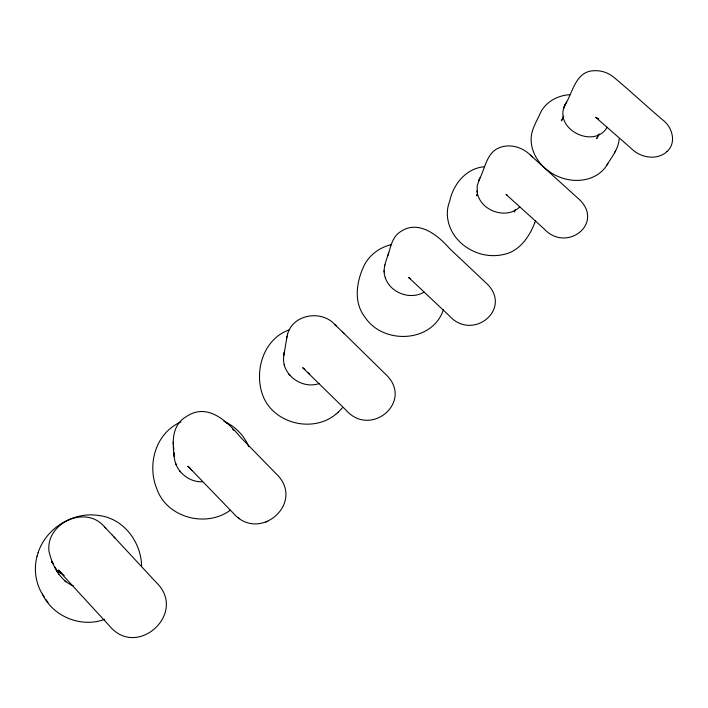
<?xml version="1.0" encoding="UTF-8"?>
<svg xmlns="http://www.w3.org/2000/svg" width="708" height="708" viewBox="0 0 708 708"><rect width="100%" height="100%" fill="white"/><g stroke="black" fill="none" stroke-linecap="round" stroke-linejoin="round"><path stroke-width="1.06" d="M385.267 277.598C381.789 268.341 387.064 259.19 389.471 250.428C391.285 243.711 393.595 236.41 399.666 232.277C417.8 218.869 437.81 234.985 449.801 248.756L485.157 282.094C514.628 307.626 473.041 342.628 449.049 315.529L409.321 278.076L410.419 278.784M104.51 526.929C86.155 504.503 45.551 522.911 48.985 551.302C52.135 565.046 59.676 580.569 73.597 585.976M283.881 355.168L284.262 353.106M619.217 138.848C618.376 149.866 610.553 158.619 605.172 167.716C600.924 173.071 594.897 176.85 588.375 178.779C570.913 183.814 551.134 176.77 539.823 162.787C534.823 156.592 531.513 148.919 531.159 140.927C530.46 130.768 536.514 121.847 540.39 112.979C545.629 101.925 557.647 95.412 569.577 94.713M283.899 355.089C280.35 373.948 301.732 389.763 319.175 383.541M284.598 351.071L284.209 353.389L286.784 337.911M286.997 336.698L287.598 334.079M286.696 338.433L287.085 336.167M284.474 351.849L284.032 354.327M283.979 354.611L284.315 352.814M483.927 166.752C465.979 168.548 453.244 184.257 449.722 201.143C444.385 214.055 448.394 229.33 457.554 239.463C468.687 252.128 486.847 258.349 503.344 254.535C519.185 251.57 529.133 237.18 534.646 223.126M597.871 135.83L598.118 134.697M37.073 556.161C33.356 569.967 35.851 585.401 44.285 597.021M384.55 266.235L384.851 264.951M38.108 552.709C46.135 528.106 72.897 511.512 98.509 515.451C123.546 518.185 141.237 541.947 141.627 566.329M37.064 556.187L38.117 552.683M388.683 252.924L387.736 255.933M287.572 334.149C292.979 314.113 321.804 309.6 334.928 324.689M515.079 209.869L514.282 211.984L515.203 210.117M597.579 136.724L596.729 138.6L599.34 133.971M534.62 223.188L535.629 220.754M479.44 179.097C485.272 168.345 486.6 151.963 500.114 147.45C511.114 143.352 523.548 147.804 531.407 156.043L530.319 155.105M564.037 107.156L565.497 104.058L564.957 105.138C572.666 93.049 575.409 71.517 593.516 70.747C600.508 70.225 607.659 72.42 613.172 76.747C629.961 90.651 645.846 105.616 662.449 119.732C672.237 126.679 676.963 142.68 667.042 151.556M564.497 106.058C554.284 129.732 594.463 149.299 607.225 127.192M477.015 190.903L477.192 192.204L477.201 185.611L479.962 177.867M477.493 193.78L476.688 195.691L477.183 194.558M479.086 179.912L479.608 178.699L478.52 181.23M443.42 309.608C432.694 342.787 383.4 344.982 365.133 317.388C353.673 303.051 356.23 283.191 363.213 267.5C368.169 255.73 379.364 247.269 391.719 244.579M566.515 102.014L565.188 104.678M563.727 116.165L561.356 120.9L563.081 118.192M614.394 152.769L615.668 150.671M606.641 165.681L607.889 163.61M342.327 407.861L338.052 412.366M519.805 206.86C506.424 220.188 480.086 210.807 477.192 192.231M289.085 329.946C262.234 339.309 252.977 374.275 264.093 398.551C276.43 424.393 313.635 432.544 335.707 414.357M597.64 118.351L595.632 117.289L631.456 148.627C640.519 157.857 657.068 160.751 667.104 151.503M335.68 414.384L338.088 412.339M230.304 510.22C206.214 528.035 166.938 517.813 156.857 488.945C146.742 464.501 155.68 432.809 181 421.933M424.083 292.121C410.321 300.369 390.223 292.9 385.267 277.616M192.098 470.528L233.118 513.008C259.438 543.886 306.476 502.246 276.014 473.634L240.738 437.473C227.64 421.756 207.603 401.887 186.089 416.764C171.849 424.968 172.097 442.332 174.345 456.439M265.827 522.07L267.792 521.327M507.618 195.373L506.016 194.39L543.93 228.719C566.887 254.004 606.517 222.082 577.312 197.7L531.389 156.034L532.531 157.034M104.625 619.332C81.181 628.138 53.127 616.677 42.33 594.074M202.656 481.75C187.655 482.582 173.646 469.501 174.23 454.35L174.336 456.262L174.097 452.854M598.021 118.528L598.756 118.794M223.861 421.269C234.976 426.172 244.18 435.385 248.712 446.686M304.909 369.302L302.679 367.682L345.858 409.959C370.957 438.889 415.083 400.657 385.081 373.744L343.876 333.282M189.983 467.908L187.744 466.28L190.992 469.413M64.162 575.533L58.366 570.294M237.897 517.424L239.614 518.672M64.508 580.79L65.862 581.879M336.07 325.751L334.919 324.68L342.468 331.893M225.976 422.428L227.171 423.596M308.414 372.851L309.723 374.125M342.442 331.866L343.902 333.309M190.815 469.227L192.204 470.634M105.704 528.15L104.483 526.902L112.368 535.177M232.507 428.986L233.967 430.491M59.454 571.48L60.959 573.091L58.242 570.135L109.607 626.049C137.184 659.21 187.558 613.225 156.689 582.914L112.333 535.151M113.855 536.797L115.262 538.328M288.811 374.063L289.811 375.275M179.345 470.493L180.354 471.794M46.091 599.667L48.002 602.552M56.375 569.666L57.959 572.383M56.605 570.02L57.879 572.241M54.658 566.798L55.578 568.32M56.127 569.267L55.242 567.736L55.852 568.807M58.091 572.657L58.932 574.161M52.631 563.046L51.79 561.471L52.896 563.559M51.719 561.329L52.702 563.196M52.118 562.063L53.135 564.01M57.18 570.852L58.047 572.56M175.611 463.236L176.168 464.775M284.182 364.319L284.572 365.824M173.195 442.155L173.363 444.058M173.522 446.279L173.805 449.624M174.15 453.501L174.327 456.023M174.274 454.784L174.345 456.571M384.108 270.544L384.152 271.987M563.975 107.315L563.612 108.386L563.993 107.253M410.321 278.74L408.631 277.571L410.321 278.74"/></g></svg>
